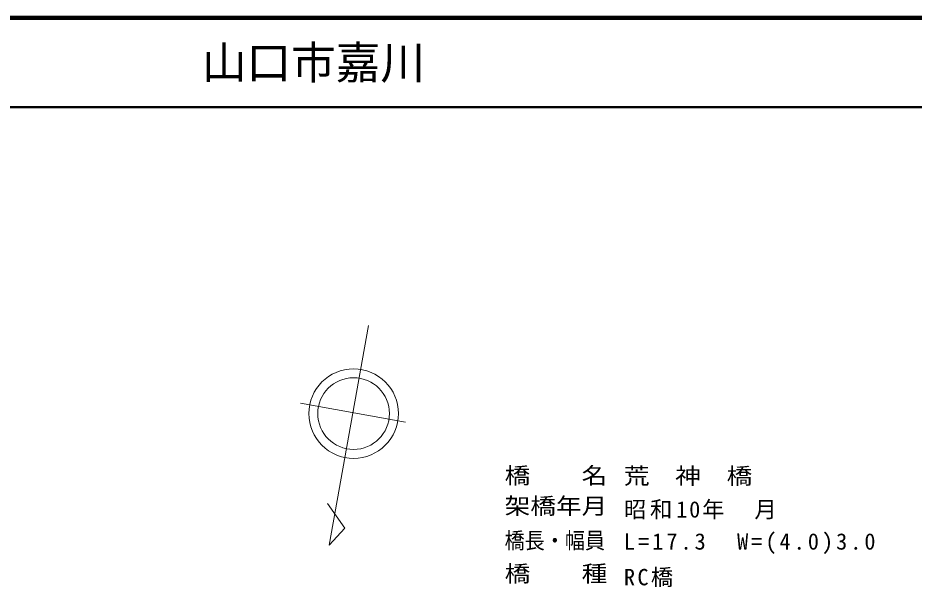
# Model space of a CAD drawing. Units: millimetres, scale not verified. Extents: x 40000 to 680000, y 20000 to 380000.
# Drawn here: x 384431 to 484785, y 316238 to 380000 of the extents above; entities that cross this region are included whole.
import ezdxf
from ezdxf.enums import TextEntityAlignment as Align

# ---------------------------------------------------------------- set-up
doc = ezdxf.new("R2010")
doc.units = ezdxf.units.MM
doc.header["$LTSCALE"] = 1000
for name, color, linetype, lineweight in [('M-BMK-SRVR', 3, 'Continuous', 13), ('M-STR-HTXT', 7, 'Continuous', 13), ('M-TTL', 2, 'Continuous', 140), ('M-TTL-LINE', 7, 'Continuous', 50)]:
    doc.layers.add(name, color=color, linetype=linetype, lineweight=lineweight)
doc.layers.add('M-TTL-TXT', color=7, linetype='Continuous')
doc.styles.add('ＭＳ ゴシック', font='')
doc.styles.get('ＭＳ ゴシック').set_extended_font_data('MS Gothic')

msp = doc.modelspace()

# ---------------------------------------------------------------- linework, layer by layer
at = {"layer": 'M-BMK-SRVR'}
for p, q in [((423682, 345558), (419283, 320948)), ((427818, 334714), (416062, 336853)), ((421053, 322851), (419108, 325584)), ((419283, 320948), (421053, 322851))]:
    msp.add_line(p, q, dxfattribs=at)
for radius in [5016, 4013]:
    msp.add_circle((422023, 335672), radius, dxfattribs=at)
at = {"layer": 'M-TTL'}
msp.add_line((680000, 380000), (40000, 380000), dxfattribs=at)
at = {"layer": 'M-TTL-LINE'}
msp.add_line((40000, 370000), (680000, 370000), dxfattribs=at)

# ---------------------------------------------------------------- texts
at = {"layer": 'M-STR-HTXT', "style": 'ＭＳ ゴシック'}
for s, width, p in [('橋\u3000\u3000名', 1.15, (438931, 327268)), ('荒\u3000神\u3000橋', 1.15, (452289, 327226)), ('架橋年月', 1.15, (438931, 323863)), ('橋長・幅員', 0.9, (438931, 319989)), ('橋\u3000\u3000種', 1.15, (438931, 316281))]:
    msp.add_text(s, height=1833, dxfattribs=dict(at, width=width)).set_placement(p, align=Align.BOTTOM_LEFT)
at = {"layer": 'M-STR-HTXT', "char_height": 1833, "attachment_point": 7, "style": 'ＭＳ ゴシック'}
for s, insert in [('\\T1.17;昭和10年\u3000月', (452289, 323821)), ('\\T1.27;L=17.3\u3000W=(4.0)3.0', (452289, 319946)), ('\\T1.21;RC橋', (452289, 316238))]:
    msp.add_mtext(s, dxfattribs=dict(at, insert=insert))
at = {"layer": 'M-TTL-TXT', "style": 'ＭＳ ゴシック'}
msp.add_text('山口市嘉川', height=3666, dxfattribs=at).set_placement((405024, 375000), align=Align.MIDDLE_LEFT)

doc.saveas('drawing.dxf')
